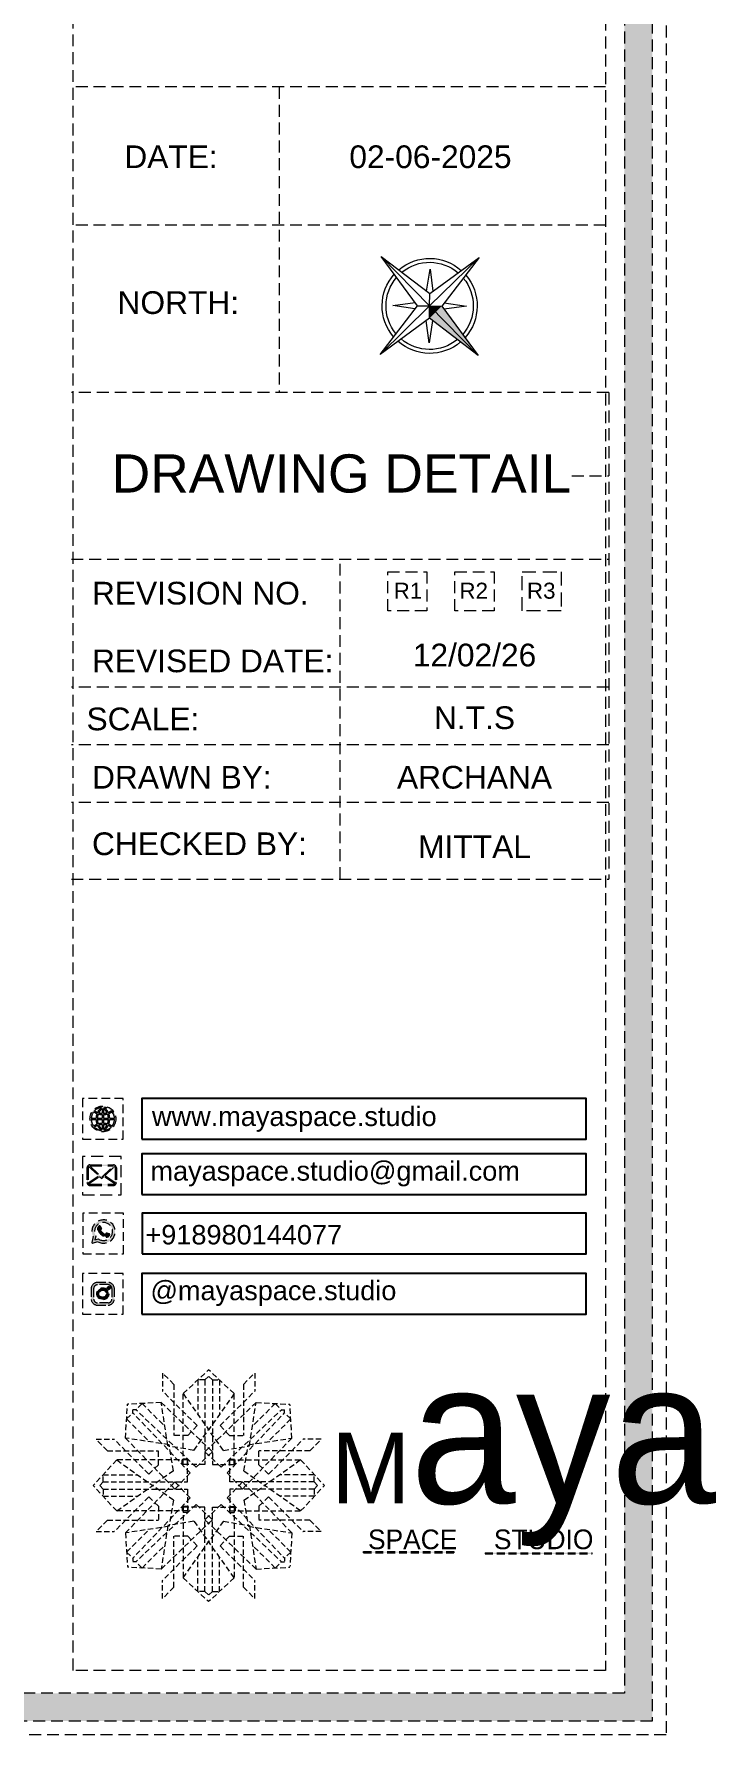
# Model space of a CAD drawing. Header units: millimetres. Extents: x 56222 to 3066687, y -650199 to -121287.
# Drawn here: x 139259.5 to 139316.7, y -185731.1 to -185588.2 of the extents above; entities that cross this region are included whole.
import ezdxf
from ezdxf.enums import TextEntityAlignment as Align

# ---------------------------------------------------------------- set-up
doc = ezdxf.new("R2010")
doc.units = ezdxf.units.MM
doc.header["$MEASUREMENT"] = 0
doc.linetypes.add('DASHEDX2', pattern=[1.5, 1, -0.5])
for name, color, linetype, lineweight in [('Dimension', 10, 'DASHEDX2', 20), ('NAME PLATE', 7, 'Continuous', 25), ('title block', 7, 'Continuous', 9)]:
    doc.layers.add(name, color=color, linetype=linetype, lineweight=lineweight)
doc.styles.add('Arial', font='arial.ttf')
doc.styles.get("Standard").update_dxf_attribs({"font": 'arial.ttf', "height": 6})

# ---------------------------------------------------------------- blocks, each defined once
blk = doc.blocks.new('FSFSF')
at = {"color": 42, "lineweight": 5, "true_color": 0xe0ac11}
for p, q in [((28600.03, 143.51), (28600.03, 140.16)), ((28602.15, 141.41), (28600.03, 143.51)), ((28603.86, 139.69), (28608.58, 144.08)), ((28607.9, 142.22), (28606.58, 142.22)), ((28606.58, 142.22), (28606.58, 135.84)), ((28607.9, 142.22), (28608.58, 142.85)), ((28607.9, 142.22), (28607.9, 126.58)), ((28613.31, 139.69), (28608.58, 144.08)), ((28609.27, 142.22), (28608.59, 142.85)), ((28609.27, 142.22), (28609.27, 126.58)), ((28609.27, 142.22), (28610.59, 142.22)), ((28610.59, 142.22), (28610.59, 135.84)), ((28615.02, 141.41), (28617.14, 143.51)), ((28617.14, 143.51), (28617.14, 140.16)), ((28606.47, 133.76), (28600.03, 140.16)), ((28602.15, 141.41), (28602.15, 131.95)), ((28603.86, 126.58), (28603.86, 139.69)), ((28603.86, 139.69), (28608.58, 133.02)), ((28613.31, 139.69), (28608.59, 133.02)), ((28610.7, 133.76), (28617.14, 140.16)), ((28613.31, 126.58), (28613.31, 139.69)), ((28615.02, 141.41), (28615.02, 131.95)), ((28593.19, 131.45), (28593.54, 137.71)), ((28593.39, 135), (28594.56, 136.12)), ((28599.8, 138.06), (28593.54, 137.71)), ((28595.12, 136.69), (28594.53, 136.69)), ((28594.56, 136.12), (28594.56, 136.71)), ((28605.17, 124.98), (28594.56, 136.12)), ((28596.24, 137.86), (28595.12, 136.69)), ((28606.27, 126.08), (28595.12, 136.69)), ((28596.24, 137.86), (28600.47, 133.65)), ((28601.03, 130), (28599.8, 138.06)), ((28599.8, 138.05), (28608.58, 129.56)), ((28617.37, 138.05), (28608.59, 129.56)), ((28610.9, 126.08), (28622.05, 136.69)), ((28612.02, 124.98), (28622.62, 136.12)), ((28616.14, 130), (28617.37, 138.06)), ((28620.93, 137.86), (28616.7, 133.65)), ((28617.37, 138.06), (28623.63, 137.71)), ((28620.93, 137.86), (28622.05, 136.69)), ((28622.05, 136.69), (28622.64, 136.69)), ((28622.62, 136.12), (28622.62, 136.71)), ((28623.8, 135), (28622.62, 136.12)), ((28624, 131.45), (28623.65, 137.71)), ((28593.39, 135), (28597.6, 130.78)), ((28606.47, 133.76), (28604.75, 131.95)), ((28605.86, 129.18), (28608.58, 133.02)), ((28611.31, 129.18), (28608.59, 133.02)), ((28610.7, 133.76), (28612.42, 131.95)), ((28623.8, 135), (28619.59, 130.78)), ((28587.73, 131.22), (28591.08, 131.22)), ((28589.84, 129.1), (28587.73, 131.22)), ((28597.49, 124.78), (28591.08, 131.22)), ((28593.19, 131.45), (28601.69, 122.67)), ((28601.25, 130.22), (28593.19, 131.45)), ((28605.86, 129.18), (28601.03, 130)), ((28602.07, 125.39), (28601.25, 130.22)), ((28604.75, 131.95), (28602.15, 131.95)), ((28607.9, 128.92), (28608.58, 129.56)), ((28609.27, 128.92), (28608.59, 129.56)), ((28611.31, 129.18), (28616.14, 130)), ((28612.42, 131.95), (28615.02, 131.95)), ((28615.12, 125.39), (28615.94, 130.22)), ((28623.99, 131.45), (28615.5, 122.67)), ((28615.94, 130.22), (28624, 131.45)), ((28619.7, 124.78), (28626.1, 131.22)), ((28629.45, 131.22), (28626.1, 131.22)), ((28627.34, 129.1), (28629.45, 131.22)), ((28591.56, 127.39), (28587.17, 122.66)), ((28589.84, 129.1), (28599.29, 129.1)), ((28604.66, 127.39), (28591.56, 127.39)), ((28591.56, 127.39), (28598.23, 122.67)), ((28597.49, 124.78), (28599.29, 126.5)), ((28599.29, 126.5), (28599.29, 129.1)), ((28603.68, 126.54), (28603.68, 127.39)), ((28604.66, 126.54), (28603.68, 126.54)), ((28604.71, 127.57), (28603.86, 127.57)), ((28607.9, 126.58), (28603.86, 126.58)), ((28604.66, 123.35), (28604.66, 127.39)), ((28604.7, 126.58), (28604.71, 127.57)), ((28606.27, 126.08), (28608.58, 128.27)), ((28607.9, 128.92), (28608.58, 128.27)), ((28609.27, 128.92), (28608.59, 128.27)), ((28610.9, 126.08), (28608.59, 128.27)), ((28609.27, 126.58), (28613.31, 126.58)), ((28612.46, 126.58), (28612.46, 127.57)), ((28612.46, 127.57), (28613.31, 127.57)), ((28612.52, 123.35), (28612.52, 127.39)), ((28612.52, 127.39), (28625.63, 127.39)), ((28612.52, 126.54), (28613.51, 126.54)), ((28613.51, 126.54), (28613.51, 127.39)), ((28627.34, 129.1), (28617.89, 129.1)), ((28617.89, 126.5), (28617.89, 129.1)), ((28619.7, 124.78), (28617.89, 126.5)), ((28625.63, 127.39), (28618.96, 122.67)), ((28625.63, 127.39), (28630.02, 122.66)), ((28589.03, 123.35), (28588.4, 122.67)), ((28589.03, 123.35), (28589.03, 124.67)), ((28589.03, 124.67), (28595.4, 124.67)), ((28589.03, 123.35), (28604.66, 123.35)), ((28602.07, 125.39), (28598.23, 122.67)), ((28602.33, 123.35), (28601.69, 122.67)), ((28602.33, 123.35), (28602.97, 122.67)), ((28605.17, 124.98), (28602.97, 122.67)), ((28612.02, 124.98), (28614.21, 122.67)), ((28628.16, 123.35), (28612.52, 123.35)), ((28614.85, 123.35), (28614.21, 122.67)), ((28614.85, 123.35), (28615.5, 122.67)), ((28615.12, 125.39), (28618.96, 122.67)), ((28628.16, 124.67), (28621.78, 124.67)), ((28628.16, 123.35), (28628.16, 124.67)), ((28628.16, 123.35), (28628.78, 122.67)), ((28591.56, 117.94), (28587.17, 122.66)), ((28589.03, 121.98), (28588.4, 122.65)), ((28589.03, 121.98), (28604.66, 121.98)), ((28589.03, 121.98), (28589.03, 120.66)), ((28589.03, 120.66), (28595.4, 120.66)), ((28597.49, 120.54), (28591.08, 114.11)), ((28591.56, 117.94), (28598.23, 122.65)), ((28593.19, 113.88), (28601.69, 122.65)), ((28605.17, 120.35), (28594.56, 109.2)), ((28597.49, 120.54), (28599.29, 118.83)), ((28602.07, 119.94), (28598.23, 122.65)), ((28602.07, 119.94), (28601.25, 115.1)), ((28602.33, 121.98), (28601.69, 122.65)), ((28602.33, 121.98), (28602.97, 122.65)), ((28605.17, 120.35), (28602.97, 122.65)), ((28604.66, 121.98), (28604.66, 117.94)), ((28612.02, 120.35), (28614.21, 122.65)), ((28612.02, 120.35), (28622.62, 109.2)), ((28612.52, 121.98), (28612.52, 117.94)), ((28628.16, 121.98), (28612.52, 121.98)), ((28614.85, 121.98), (28614.21, 122.65)), ((28614.85, 121.98), (28615.5, 122.65)), ((28615.12, 119.94), (28618.96, 122.65)), ((28615.12, 119.94), (28615.94, 115.1)), ((28623.99, 113.88), (28615.5, 122.65)), ((28619.7, 120.54), (28617.89, 118.83)), ((28625.63, 117.94), (28618.96, 122.65)), ((28619.7, 120.54), (28626.1, 114.11)), ((28628.16, 120.66), (28621.78, 120.66)), ((28625.63, 117.94), (28630.02, 122.66)), ((28628.16, 121.98), (28628.78, 122.65)), ((28628.16, 121.98), (28628.16, 120.66)), ((28604.66, 117.94), (28591.56, 117.94)), ((28606.27, 119.15), (28595.12, 108.54)), ((28599.29, 118.83), (28599.29, 116.23)), ((28604.66, 118.78), (28603.68, 118.78)), ((28603.68, 118.78), (28603.68, 117.94)), ((28607.9, 118.65), (28603.86, 118.65)), ((28603.86, 118.65), (28603.86, 105.54)), ((28604.71, 117.66), (28603.86, 117.66)), ((28604.7, 118.65), (28604.71, 117.66)), ((28606.27, 119.15), (28608.58, 116.96)), ((28607.9, 103.01), (28607.9, 118.65)), ((28607.9, 116.31), (28608.58, 116.96)), ((28610.9, 119.15), (28608.59, 116.96)), ((28609.27, 116.31), (28608.59, 116.96)), ((28609.27, 118.65), (28613.31, 118.65)), ((28609.27, 103.01), (28609.27, 118.65)), ((28610.9, 119.15), (28622.05, 108.54)), ((28612.46, 118.65), (28612.46, 117.66)), ((28612.46, 117.66), (28613.31, 117.66)), ((28612.52, 118.78), (28613.51, 118.78)), ((28612.52, 117.94), (28625.63, 117.94)), ((28613.31, 118.65), (28613.31, 105.54)), ((28613.51, 118.78), (28613.51, 117.94)), ((28617.89, 118.83), (28617.89, 116.23)), ((28589.84, 116.23), (28587.73, 114.11)), ((28587.73, 114.11), (28591.08, 114.11)), ((28589.84, 116.23), (28599.29, 116.23)), ((28601.25, 115.1), (28593.19, 113.87)), ((28593.19, 113.87), (28593.54, 107.62)), ((28593.39, 110.32), (28597.6, 114.55)), ((28599.8, 107.17), (28608.58, 115.67)), ((28601.03, 115.23), (28599.8, 107.17)), ((28605.86, 116.05), (28601.03, 115.23)), ((28605.86, 116.05), (28608.58, 112.21)), ((28607.9, 116.31), (28608.58, 115.67)), ((28609.27, 116.31), (28608.59, 115.67)), ((28611.31, 116.05), (28608.59, 112.21)), ((28617.37, 107.17), (28608.59, 115.67)), ((28611.31, 116.05), (28616.14, 115.23)), ((28615.94, 115.1), (28624, 113.87)), ((28616.14, 115.23), (28617.37, 107.17)), ((28627.34, 116.23), (28617.89, 116.23)), ((28623.8, 110.32), (28619.59, 114.55)), ((28624, 113.87), (28623.65, 107.62)), ((28629.45, 114.11), (28626.1, 114.11)), ((28627.34, 116.23), (28629.45, 114.11)), ((28596.24, 107.37), (28600.47, 111.58)), ((28606.47, 111.47), (28600.03, 105.07)), ((28602.15, 103.82), (28602.15, 113.27)), ((28604.75, 113.27), (28602.15, 113.27)), ((28603.86, 105.54), (28608.58, 112.21)), ((28606.47, 111.47), (28604.75, 113.27)), ((28613.31, 105.54), (28608.59, 112.21)), ((28610.7, 111.47), (28612.42, 113.27)), ((28610.7, 111.47), (28617.14, 105.07)), ((28612.42, 113.27), (28615.02, 113.27)), ((28615.02, 103.82), (28615.02, 113.27)), ((28620.93, 107.37), (28616.7, 111.58)), ((28593.39, 110.32), (28594.56, 109.2)), ((28599.8, 107.17), (28593.54, 107.52)), ((28595.12, 108.54), (28594.53, 108.54)), ((28594.56, 109.2), (28594.56, 108.61)), ((28596.24, 107.37), (28595.12, 108.54)), ((28606.58, 103.01), (28606.58, 109.38)), ((28610.59, 103.01), (28610.59, 109.38)), ((28617.37, 107.17), (28623.63, 107.52)), ((28620.93, 107.37), (28622.05, 108.54)), ((28622.05, 108.54), (28622.64, 108.54)), ((28623.8, 110.32), (28622.62, 109.2)), ((28622.62, 109.2), (28622.62, 108.61)), ((28600.03, 101.71), (28600.03, 105.07)), ((28603.86, 105.54), (28608.58, 101.15)), ((28613.31, 105.54), (28608.58, 101.15)), ((28617.14, 101.71), (28617.14, 105.07)), ((28602.15, 103.82), (28600.03, 101.71)), ((28607.9, 103.01), (28606.58, 103.01)), ((28607.9, 103.01), (28608.58, 102.38)), ((28609.27, 103.01), (28608.59, 102.38)), ((28609.27, 103.01), (28610.59, 103.01)), ((28615.02, 103.82), (28617.14, 101.71))]:
    blk.add_line(p, q, dxfattribs=at)
blk = doc.blocks.new('hgwg')
at = {"layer": 'Dimension', "true_color": 0xd39e00}
h = blk.add_hatch(color=42, dxfattribs=at)
h.dxf.hatch_style = 1
h.paths.add_polyline_path([(27505.71, 45.05), (27494.27, 45.05), (27494.27, 44.9), (27505.71, 44.9)])
h = blk.add_hatch(color=42, dxfattribs=at)
h.dxf.hatch_style = 1
h.paths.add_polyline_path([(27523.3, 44.9), (27509.68, 44.9), (27509.68, 44.75), (27523.3, 44.75)])
at = {"layer": 'Dimension', "color": 42, "true_color": 0xd39e00}
for p, q in [((27494.27, 45.05), (27505.71, 45.05)), ((27494.27, 44.9), (27494.27, 45.05)), ((27494.27, 44.9), (27505.71, 44.9)), ((27505.71, 45.05), (27505.71, 44.9)), ((27509.68, 44.9), (27523.3, 44.9)), ((27509.68, 44.9), (27509.68, 44.75)), ((27509.68, 44.75), (27523.3, 44.75)), ((27523.3, 44.75), (27523.3, 44.9))]:
    blk.add_line(p, q, dxfattribs=at)
at = {"layer": 'Dimension', "color": 42, "true_color": 0xd39e00, "attachment_point": 1}
for s, width, insert, char_height in [('{\\fCinzel|b0|i0|c0|p2;\\H1.5x;M\\fAmsterdam One|b0|i0|c0|p2;\\H2x;aya}', 85.3277, (27490.17, 69.17), 6), ('{\\fCinzel|b0|i0|c0|p0;SPACE     STUDIO}', 66.129, (27494.83, 47.86), 2.5)]:
    blk.add_mtext_dynamic_manual_height_columns(s, width=width, gutter_width=30, heights=[0], dxfattribs=dict(at, insert=insert, char_height=char_height))
blk = doc.blocks.new('aggerg')
at = {"layer": 'Dimension', "color": 42, "true_color": 0xd39e00}
blk.add_lwpolyline([(-1.41, 1.41), (1.41, 1.41), (1.41, -1.41), (-1.41, -1.41)], close=True, dxfattribs=at)
at = {"layer": 'NAME PLATE', "lineweight": 0, "insert": (-0.03, 0.62), "char_height": 1.151, "width": 2.2458, "attachment_point": 2, "style": 'Arial'}
blk.add_mtext('R3', dxfattribs=at)
blk = doc.blocks.new('QEGW4TG')
at = {"layer": 'Dimension', "true_color": 0x000000}
h = blk.add_hatch(color=18, dxfattribs=at)
h.dxf.hatch_style = 1
h.paths.add_polyline_path([(2.69, 1.93, 0.170513), (2.95, 1.97, 0.190337), (3.11, 2.18, 0.316231), (3.07, 2.28), (2.79, 2.37, 0.273721), (2.69, 2.34, 0.040749), (2.63, 2.27, -0.441282), (2.53, 2.25, -0.11828), (2.06, 2.64, -0.441282), (2.07, 2.74, 0.040749), (2.13, 2.81, 0.290083), (2.14, 2.92), (2.01, 3.18, 0.316231), (1.91, 3.2, 0.190337), (1.73, 3, 0.170513), (1.72, 2.74, 0.252784)], flags=0)
h.paths.add_polyline_path([(1.19, 1.98), (1.03, 1.3, 0.550912), (1.11, 1.23), (1.75, 1.39, 6.344125)])
h.paths.add_polyline_path([(1.81, 1.7), (1.4, 1.6), (1.5, 2.03, -9.071339)], flags=16)
h.paths.add_polyline_path([(3.11, 2.16, -0.17811), (2.95, 1.97, -0.170513), (2.69, 1.93, -0.252784), (1.72, 2.74, -0.170513), (1.73, 3, -0.17811), (1.89, 3.19, -0.370089), (2.01, 3.18), (2.14, 2.92, -0.307185), (2.13, 2.8, -0.041087), (2.06, 2.73, 0.321676), (2.05, 2.65, 0.126524), (2.55, 2.24, 0.312216), (2.62, 2.26, -0.041087), (2.68, 2.34, -0.290673), (2.79, 2.37), (3.07, 2.28, -0.370089)], flags=0)
h = blk.add_hatch(color=18, dxfattribs=at)
h.dxf.hatch_style = 1
h.paths.add_polyline_path([(2.79, 2.37, 0.273721), (2.69, 2.34, 0.040749), (2.63, 2.27, -0.441282), (2.53, 2.25, -0.11828), (2.06, 2.64, -0.441282), (2.07, 2.74, 0.040749), (2.13, 2.81, 0.290083), (2.14, 2.92), (2.01, 3.18, 0.316231), (1.91, 3.2, 0.190337), (1.73, 3, 0.170513), (1.72, 2.74, 0.252784), (2.69, 1.93, 0.170513), (2.95, 1.97, 0.190337), (3.11, 2.18, 0.316231), (3.07, 2.28)])
for p, q in [((1.19, 1.98), (1.03, 1.3)), ((1.5, 2.03), (1.4, 1.6)), ((2.01, 3.18), (2.14, 2.92)), ((3.07, 2.28), (2.8, 2.36)), ((1.1, 1.23), (1.75, 1.39)), ((1.4, 1.6), (1.81, 1.7))]:
    blk.add_line(p, q)
blk.add_lwpolyline([(0, 0), (4.68, 0), (4.68, 4.68), (0, 4.68)], close=True)
for centre, radius, start, end in [((2.39, 2.56), 1.34, 241.4727, 205.6422), ((2.39, 2.56), 1.04, 235.9962, 210.8333), ((2.09, 2.87), 0.39, 159.7007, 198.4072), ((2.96, 3.23), 1.33, 201.4218, 258.1669), ((2.07, 2.87), 0.364, 118.9685, 159.3648), ((1.94, 3.12), 0.0896, 41.8985, 123.1344), ((2.11, 2.68), 0.066, 135.9932, 224.8892), ((1.67, 3.16), 0.586, 312.4617, 321.8728), ((3.12, 3.42), 1.31, 216.5455, 243.5279), ((2.05, 2.87), 0.104, 320.3924, 28.6971), ((2.57, 2.3), 0.066, 234.2482, 323.1441), ((3.11, 1.94), 0.586, 137.2645, 146.6756), ((2.76, 2.27), 0.104, 70.4402, 138.745), ((2.75, 2.31), 0.39, 260.7301, 299.4366), ((2.76, 2.29), 0.364, 299.7725, 340.1688), ((3.03, 2.2), 0.0896, 336.0029, 57.2388), ((1.09, 1.29), 0.0598, 164.8483, 282.1458)]:
    blk.add_arc(centre, radius, start, end)
blk = doc.blocks.new('ASGERG')
at = {"layer": 'Dimension', "true_color": 0x000000}
h = blk.add_hatch(color=18, dxfattribs=at)
h.dxf.hatch_style = 1
h.paths.add_polyline_path([(0.99, 1.7, 0.353872), (1.69, 1.03), (2.96, 1.03, 0.353872), (3.66, 1.7), (3.66, 2.99, 0.353872), (2.96, 3.67), (1.69, 3.67, 0.353872), (0.99, 2.99)])
h.paths.add_polyline_path([(1.27, 2.97, -0.353872), (1.72, 3.4), (2.94, 3.4, -0.353872), (3.38, 2.97), (3.38, 1.72, -0.353872), (2.94, 1.3), (1.72, 1.3, -0.353872), (1.27, 1.72)], flags=16)
h.paths.add_polyline_path([(3.02, 2.35, -1), (1.64, 2.35, -1)], flags=0)
h.paths.add_polyline_path([(2.74, 2.35, -1), (1.92, 2.35, -1)], flags=0)
h.paths.add_polyline_path([(2.86, 3.02, -1), (3.19, 3.02, -1)], flags=0)
h.paths.add_polyline_path([(1.64, 2.35, 1), (3.02, 2.35, 1)], flags=0)
h = blk.add_hatch(color=18, dxfattribs=at)
h.dxf.hatch_style = 1
h.paths.add_polyline_path([(1.64, 2.35, 1), (3.02, 2.35, 1)])
h.paths.add_polyline_path([(2.74, 2.35, -1), (1.92, 2.35, -1)], flags=16)
h = blk.add_hatch(color=18, dxfattribs=at)
h.dxf.hatch_style = 1
h.paths.add_polyline_path([(3.19, 3.02, 1), (2.86, 3.02, 1)])
for p, q in [((0.99, 2.99), (0.99, 1.7)), ((1.27, 2.97), (1.27, 1.72)), ((1.69, 3.67), (2.96, 3.67)), ((2.94, 3.4), (1.72, 3.4)), ((3.38, 2.97), (3.38, 1.72)), ((3.66, 2.99), (3.66, 1.7)), ((1.69, 1.03), (2.96, 1.03)), ((2.94, 1.3), (1.72, 1.3))]:
    blk.add_line(p, q)
blk.add_lwpolyline([(0, 0), (4.68, 0), (4.68, 4.68), (0, 4.68)], close=True)
for centre, radius in [((2.33, 2.35), 0.694), ((2.33, 2.35), 0.414), ((3.02, 3.02), 0.168)]:
    blk.add_circle(centre, radius)
for centre, radius, start, end in [((1.76, 2.89), 0.778, 94.8631, 172.8127), ((1.76, 2.91), 0.491, 94.8631, 172.8127), ((2.9, 2.91), 0.491, 7.1873, 85.1369), ((2.89, 2.89), 0.778, 7.1873, 85.1369), ((1.76, 1.8), 0.778, 187.1873, 265.1369), ((1.76, 1.78), 0.491, 187.1873, 265.1369), ((2.9, 1.78), 0.491, 274.8631, 352.8127), ((2.89, 1.8), 0.778, 274.8631, 352.8127)]:
    blk.add_arc(centre, radius, start, end)
blk = doc.blocks.new('DTGWEGEARG')
at = {"layer": 'Dimension', "true_color": 0x000000}
h = blk.add_hatch(color=18, dxfattribs=at)
h.dxf.hatch_style = 1
h.paths.add_polyline_path([(3.83, 2.34, 1), (0.85, 2.34, 1)])
h.paths.add_polyline_path([(2.51, 1.01, 0.105795), (2.96, 1.58, -0.055205), (3.3, 1.41, -0.169822)], flags=16)
h.paths.add_polyline_path([(2.41, 1.12), (2.41, 1.69, -0.058279), (2.81, 1.63, -0.103353)], flags=16)
h.paths.add_polyline_path([(2.26, 1.13, -0.101741), (1.87, 1.63, -0.057171), (2.26, 1.69)], flags=16)
h.paths.add_polyline_path([(2.17, 1.01, -0.169822), (1.38, 1.41, -0.055205), (1.72, 1.58, 0.105795)], flags=16)
h.paths.add_polyline_path([(3.02, 1.72, 0.081336), (3.13, 2.27), (3.68, 2.27, -0.152069), (3.4, 1.52, 0.05687)], flags=16)
h.paths.add_polyline_path([(2.87, 1.77, 0.061945), (2.41, 1.84), (2.41, 2.27), (2.98, 2.27, -0.081344)], flags=16)
h.paths.add_polyline_path([(2.26, 1.84, 0.060923), (1.8, 1.77, -0.081344), (1.7, 2.27), (2.26, 2.27)], flags=16)
h.paths.add_polyline_path([(1.66, 1.72, 0.05687), (1.28, 1.52, -0.152069), (1, 2.27), (1.55, 2.27, 0.081336)], flags=16)
h.paths.add_polyline_path([(2.41, 2.42), (2.41, 2.83, 0.061945), (2.87, 2.91, -0.080009), (2.98, 2.42)], flags=16)
h.paths.add_polyline_path([(3.13, 2.42, 0.080116), (3.02, 2.96, 0.05687), (3.4, 3.16, 0.028258), (3.3, 3.27, -0.055205), (2.96, 3.1, 0.105795), (2.51, 3.67, -0.36029), (3.68, 2.42)], flags=16)
h.paths.add_polyline_path([(2.26, 2.42), (1.7, 2.42, -0.080009), (1.8, 2.91, 0.060923), (2.26, 2.84)], flags=16)
h.paths.add_polyline_path([(1.55, 2.42), (1, 2.42, -0.150466), (1.28, 3.16, 0.05687), (1.66, 2.96, 0.080116)], flags=16)
h.paths.add_polyline_path([(2.41, 2.98), (2.41, 3.56, -0.103353), (2.81, 3.05, -0.058279)], flags=16)
h.paths.add_polyline_path([(2.26, 2.99, -0.057171), (1.87, 3.05, -0.101741), (2.26, 3.55)], flags=16)
h.paths.add_polyline_path([(1.72, 3.1, -0.055205), (1.38, 3.27, -0.169822), (2.17, 3.67, 0.105795)], flags=16)
blk.add_lwpolyline([(0, 0), (4.68, 0), (4.68, 4.68), (0, 4.68)], close=True)
at = {"layer": 'Dimension', "color": 18, "true_color": 0x000000}
for p, q in [((1, 2.42), (1.55, 2.42)), ((1, 2.27), (1.55, 2.27)), ((1.7, 2.42), (2.26, 2.42)), ((1.7, 2.27), (2.26, 2.27)), ((2.26, 3.55), (2.26, 2.99)), ((2.26, 2.84), (2.26, 2.42)), ((2.26, 2.27), (2.26, 1.84)), ((2.41, 3.56), (2.41, 2.98)), ((2.41, 2.83), (2.41, 2.42)), ((2.41, 2.42), (2.98, 2.42)), ((2.41, 2.27), (2.98, 2.27)), ((2.41, 2.27), (2.41, 1.84)), ((3.13, 2.42), (3.68, 2.42)), ((3.13, 2.27), (3.68, 2.27)), ((2.26, 1.69), (2.26, 1.13)), ((2.41, 1.69), (2.41, 1.12))]:
    blk.add_line(p, q, dxfattribs=at)
blk.add_circle((2.34, 2.34), 1.49, dxfattribs=at)
for centre, radius, start, end in [((2.34, 2.34), 1.34, 142.3819, 176.6093), ((2.34, 2.34), 1.34, 183.0315, 217.6181), ((2.34, 4.74), 1.9, 236.1399, 249.1595), ((2.34, 2.34), 1.34, 97.3549, 135.9073), ((2.34, 4.74), 1.75, 236.7417, 249.3811), ((3.28, 2.34), 1.73, 159.0567, 177.3789), ((3.28, 2.34), 1.73, 182.3435, 200.9433), ((3.28, 2.34), 1.58, 158.8325, 177.1302), ((3.28, 2.34), 1.58, 182.5658, 201.1675), ((3.28, 2.34), 1.73, 129.9301, 154.0867), ((2.34, 4.74), 1.9, 253.6799, 267.6253), ((3.28, 2.34), 1.58, 130.1073, 153.3446), ((2.34, 4.74), 1.75, 254.3336, 267.422), ((1.4, 2.34), 1.58, 26.6554, 50.2584), ((2.34, 4.74), 1.75, 272.3248, 285.6664), ((2.34, 4.74), 1.9, 272.1415, 286.3201), ((2.34, 2.34), 1.34, 3.3907, 82.6451), ((1.4, 2.34), 1.73, 25.9133, 50.0699), ((1.4, 2.34), 1.58, 2.8698, 21.1675), ((1.4, 2.34), 1.58, 338.8325, 357.4342), ((2.34, 4.74), 1.75, 290.6189, 303.2583), ((2.34, 4.74), 1.9, 290.8405, 303.8601), ((1.4, 2.34), 1.73, 2.6211, 20.9433), ((1.4, 2.34), 1.73, 339.0567, 357.6565), ((2.34, 2.34), 1.34, 322.3819, 356.9685), ((2.34, -0.06), 1.9, 110.8405, 123.8601), ((2.34, -0.06), 1.75, 110.6189, 123.2583), ((2.34, 2.34), 1.34, 224.0927, 262.6451), ((3.28, 2.34), 1.73, 205.9133, 230.0699), ((2.34, -0.06), 1.9, 92.3747, 106.3201), ((2.34, -0.06), 1.75, 92.578, 105.6664), ((3.28, 2.34), 1.58, 206.6554, 229.8927), ((2.34, -0.06), 1.9, 73.6799, 87.8585), ((2.34, -0.06), 1.75, 74.3336, 87.6752), ((1.4, 2.34), 1.58, 309.7416, 333.3446), ((1.4, 2.34), 1.73, 309.9301, 334.0867), ((2.34, 2.34), 1.34, 277.3549, 315.9073), ((2.34, -0.06), 1.75, 56.7417, 69.3811), ((2.34, -0.06), 1.9, 56.1399, 69.1595)]:
    blk.add_arc(centre, radius, start, end, dxfattribs=at)
blk = doc.blocks.new('4t')
at = {"transparency": 33554607}
h = blk.add_hatch(color=1, dxfattribs=at)
h.dxf.hatch_style = 1
h.paths.add_polyline_path([(45531.33, -35822.29), (45529.23, -35821.83), (45528.09, -35837.01)])
h = blk.add_hatch(color=1, dxfattribs=at)
h.dxf.hatch_style = 1
h.paths.add_polyline_path([(45533.44, -35822.75), (45531.33, -35822.29), (45528.09, -35837.01)])
h = blk.add_hatch(color=1, dxfattribs=at)
h.dxf.hatch_style = 1
h.paths.add_polyline_path([(45531.8, -35820.19), (45529.23, -35821.83), (45531.33, -35822.29)])
h = blk.add_hatch(color=1, dxfattribs=at)
h.dxf.hatch_style = 1
h.paths.add_polyline_path([(45531.8, -35820.19), (45531.33, -35822.29), (45533.44, -35822.75)])
at = {"layer": 'title block', "color": 7, "lineweight": 9}
for p, q in [((45535.51, -35803.37), (45530.16, -35817.62)), ((45535.51, -35803.37), (45531.8, -35820.19)), ((45534.36, -35818.55), (45535.51, -35803.37)), ((45530.5, -35816.7), (45526.88, -35812.49)), ((45526.88, -35812.49), (45529.18, -35817.55)), ((45530.16, -35817.62), (45514.98, -35816.48)), ((45514.98, -35816.48), (45529.23, -35821.83)), ((45514.98, -35816.48), (45531.8, -35820.19)), ((45531.8, -35820.19), (45530.16, -35817.62)), ((45539.5, -35815.27), (45534.44, -35817.57)), ((45535.28, -35818.89), (45539.5, -35815.27)), ((45528.31, -35821.48), (45524.1, -35825.11)), ((45531.8, -35820.19), (45528.09, -35837.01)), ((45529.23, -35821.83), (45528.09, -35837.01)), ((45531.8, -35820.19), (45529.23, -35821.83)), ((45534.36, -35818.55), (45531.8, -35820.19)), ((45533.44, -35822.75), (45531.8, -35820.19)), ((45531.8, -35820.19), (45548.62, -35823.9)), ((45548.62, -35823.9), (45534.36, -35818.55)), ((45524.1, -35825.11), (45529.16, -35822.81)), ((45528.09, -35837.01), (45533.44, -35822.75)), ((45533.09, -35823.67), (45536.71, -35827.89)), ((45533.44, -35822.75), (45548.62, -35823.9)), ((45536.71, -35827.89), (45534.42, -35822.83))]:
    blk.add_line(p, q, dxfattribs=at)
for radius, start, end in [(11.79, 81.36, 163.7665), (10.83, 82.4286, 162.6979), (11.79, 351.36, 73.7665), (10.83, 352.4286, 72.6979), (11.79, 171.36, 253.7665), (10.83, 172.4286, 252.6979), (11.79, 261.36, 343.7665), (10.83, 262.4286, 342.6979)]:
    blk.add_arc((45531.8, -35820.19), radius, start, end, dxfattribs=at)

msp = doc.modelspace()

# ---------------------------------------------------------------- hatches: boundary and pattern name
at = {"layer": 'Dimension', "true_color": 0xd39e00}
h = msp.add_hatch(color=42, dxfattribs=at)
h.paths.add_polyline_path([(138978.46, -185495.65), (138978.46, -185729.98), (139311.38, -185729.98), (139311.38, -185495.65)])
h.paths.add_polyline_path([(138980.8, -185497.99), (139309.04, -185497.99), (139309.04, -185727.64), (138980.8, -185727.64)], flags=16)
at = {"layer": 'Dimension', "true_color": 0x000000}
h = msp.add_hatch(color=18, dxfattribs=at)
h.dxf.hatch_style = 1
h.paths.add_polyline_path([(139266.12, -185684.96, 0.414214), (139266.37, -185684.72), (139266.37, -185683.48, 0.414214), (139266.12, -185683.23), (139264.15, -185683.23, 0.414214), (139263.9, -185683.48), (139263.9, -185684.72, 0.414214), (139264.15, -185684.96)])
h.paths.add_polyline_path([(139265.32, -185684.22), (139266.23, -185684.83, -0.198912), (139266.12, -185684.87), (139264.15, -185684.87, -0.198912), (139264.04, -185684.83), (139264.96, -185684.22), (139265.14, -185684.39)], flags=16)
h.paths.add_polyline_path([(139265.14, -185684.26), (139264.14, -185683.32, -0.028783), (139264.15, -185683.32), (139266.12, -185683.32, -0.028783), (139266.14, -185683.32)], flags=16)
h.paths.add_polyline_path([(139265.39, -185684.15), (139266.23, -185683.36, -0.202482), (139266.28, -185683.48), (139266.28, -185684.72, -0.043076), (139266.28, -185684.74)], flags=16)
h.paths.add_polyline_path([(139264.89, -185684.15), (139264, -185684.74, -0.043076), (139264, -185684.72), (139264, -185683.48, -0.202482), (139264.04, -185683.36)], flags=16)

# ---------------------------------------------------------------- linework, layer by layer
at = {"color": 18, "true_color": 0x000000, "elevation": 0.12}
for points in [[(139268.52, -185681.08), (139305.82, -185681.08), (139305.82, -185677.67), (139268.52, -185677.67)], [(139268.52, -185685.73), (139305.82, -185685.73), (139305.82, -185682.32), (139268.52, -185682.32)], [(139268.54, -185690.7), (139305.82, -185690.7), (139305.82, -185687.29), (139268.54, -185687.29)], [(139268.52, -185695.78), (139305.82, -185695.78), (139305.82, -185692.37), (139268.52, -185692.37)]]:
    msp.add_lwpolyline(points, close=True, dxfattribs=at)
at = {"layer": 'Dimension', "color": 42, "true_color": 0xd39e00}
for p, q in [((139307.46, -185592.64, 0.12), (139262.73, -185592.64, 0.12)), ((139280.03, -185592.64, 0.12), (139280.03, -185618.33, 0.12)), ((139307.46, -185604.27, 0.12), (139262.73, -185604.27, 0.12)), ((139307.73, -185618.33, 0.12), (139262.59, -185618.33, 0.12)), ((139307.73, -185618.33, 0.12), (139307.73, -185659.21, 0.12)), ((139304.62, -185625.33, 0.12), (139307.73, -185625.33, 0.12)), ((139262.59, -185632.34, 0.12), (139307.73, -185632.34, 0.12)), ((139285.16, -185659.21, 0.12), (139285.16, -185632.34, 0.12)), ((139307.73, -185643.09, 0.12), (139262.59, -185643.09, 0.12)), ((139307.73, -185647.93, 0.12), (139262.59, -185647.93, 0.12)), ((139307.73, -185652.77, 0.12), (139262.59, -185652.77, 0.12)), ((139262.59, -185659.21, 0.12), (139307.73, -185659.21, 0.12))]:
    msp.add_line(p, q, dxfattribs=at)
at = {"layer": 'Dimension', "color": 18, "true_color": 0x000000}
for p, q in [((139263.9, -185683.48, 0.12), (139263.9, -185684.72, 0.12)), ((139264, -185683.48, 0.12), (139264, -185684.72, 0.12)), ((139264.04, -185683.36, 0.12), (139264.89, -185684.15, 0.12)), ((139264.14, -185683.32, 0.12), (139265.14, -185684.26, 0.12)), ((139264.15, -185683.23, 0.12), (139266.12, -185683.23, 0.12)), ((139264.15, -185683.32, 0.12), (139266.12, -185683.32, 0.12)), ((139265.14, -185684.26, 0.12), (139266.14, -185683.32, 0.12)), ((139265.39, -185684.15, 0.12), (139266.23, -185683.36, 0.12)), ((139266.28, -185683.48, 0.12), (139266.28, -185684.72, 0.12)), ((139266.37, -185683.48, 0.12), (139266.37, -185684.72, 0.12)), ((139264, -185684.74, 0.12), (139264.89, -185684.15, 0.12)), ((139264.04, -185684.83, 0.12), (139264.96, -185684.22, 0.12)), ((139264.15, -185684.87, 0.12), (139266.12, -185684.87, 0.12)), ((139264.96, -185684.22, 0.12), (139265.14, -185684.39, 0.12)), ((139265.14, -185684.39, 0.12), (139265.32, -185684.22, 0.12)), ((139266.23, -185684.83, 0.12), (139265.32, -185684.22, 0.12)), ((139266.28, -185684.74, 0.12), (139265.39, -185684.15, 0.12)), ((139264.15, -185684.96, 0.12), (139266.12, -185684.96, 0.12))]:
    msp.add_line(p, q, dxfattribs=at)
at = {"layer": 'Dimension', "color": 42, "true_color": 0xd39e00, "elevation": 0.12}
for points in [[(138977.3, -185494.48), (139312.55, -185494.48), (139312.55, -185731.15), (138977.3, -185731.15)], [(138978.46, -185495.65), (139311.38, -185495.65), (139311.38, -185729.98), (138978.46, -185729.98)], [(138980.8, -185497.99), (139309.04, -185497.99), (139309.04, -185727.64), (138980.8, -185727.64)], [(139262.73, -185725.72), (139262.73, -185499.91), (139307.46, -185499.91), (139307.46, -185725.72)], [(139289.16, -185633.38), (139292.45, -185633.38), (139292.45, -185636.68), (139289.16, -185636.68)], [(139294.8, -185633.38), (139298.09, -185633.38), (139298.09, -185636.68), (139294.8, -185636.68)]]:
    msp.add_lwpolyline(points, close=True, dxfattribs=at)
at = {"layer": 'Dimension', "elevation": 0.12}
msp.add_lwpolyline([(139263.52, -185685.76), (139266.76, -185685.76), (139266.76, -185682.52), (139263.52, -185682.52)], close=True, dxfattribs=at)
at = {"layer": 'Dimension', "color": 18, "true_color": 0x000000}
for centre, radius, start, end in [((139264.15, -185683.48, 0.12), 0.248, 90, 180), ((139264.15, -185683.48, 0.12), 0.155, 134.2135, 180), ((139264.15, -185683.48, 0.12), 0.155, 90, 96.5948), ((139266.12, -185683.48, 0.12), 0.248, 0, 90), ((139266.12, -185683.48, 0.12), 0.155, 83.4052, 90), ((139266.12, -185683.48, 0.12), 0.155, 0, 45.7865), ((139264.15, -185684.72, 0.12), 0.248, 180, 270), ((139264.15, -185684.72, 0.12), 0.155, 180, 189.8662), ((139264.15, -185684.72, 0.12), 0.155, 225, 270), ((139266.12, -185684.72, 0.12), 0.248, 270, 0), ((139266.12, -185684.72, 0.12), 0.155, 270, 315), ((139266.12, -185684.72, 0.12), 0.155, 350.1338, 0)]:
    msp.add_arc(centre, radius, start, end, dxfattribs=at)

# ---------------------------------------------------------------- block references
at = {"xscale": -0.3384522793480011, "yscale": 0.3384522793480011, "zscale": 0.3384522793480011, "rotation": 31.93972284097249}
msp.add_blockref('4t', (145956.36, -167170.56, 0.12), dxfattribs=at)
at = {"layer": 'Dimension', "xscale": 0.728822697761833, "yscale": 0.728822697761833, "zscale": 0.728822697761833}
msp.add_blockref('DTGWEGEARG', (139263.53, -185681.08, 0.12), dxfattribs=at)
at = {"layer": 'Dimension', "color": 42, "true_color": 0xd39e00}
for name, p, xscale, yscale, zscale in [('QEGW4TG', (139263.55, -185690.7, 0.12), 0.728822697761833, 0.728822697761833, 0.728822697761833), ('ASGERG', (139263.53, -185695.78, 0.12), 0.728822697761833, 0.728822697761833, 0.728822697761833), ('FSFSF', (126302.36, -185765.8, 0.12), 0.4534219216388455, 0.4534219216388455, 0.4534219216388455), ('hgwg', (121094.25, -185745.55, 0.12), 0.6616973117267821, 0.6616973117267821, 0.6616973117267821)]:
    msp.add_blockref(name, p, dxfattribs=dict(at, xscale=xscale, yscale=yscale, zscale=zscale))
at = {"layer": 'NAME PLATE', "xscale": 1.168229754385931, "yscale": 1.168229754385931, "zscale": 1.168229754385931}
msp.add_blockref('aggerg', (139302.09, -185635.03, 0.12), dxfattribs=at)

# ---------------------------------------------------------------- texts
at = {"color": 18, "true_color": 0x000000, "char_height": 1.6296, "attachment_point": 1}
for s, width, gutter_width, insert in [('www.mayaspace.studio', 10.9436, 9.15, (139269.36, -185678.34, 0.12)), ('mayaspace.studio@gmail.com', 6.8274, 5.71, (139269.23, -185682.93, 0.12)), ('+918980144077', 26.6237, 5.71, (139268.81, -185688.29, 0.12)), ('@mayaspace.studio', 6.8274, 5.71, (139269.23, -185692.98, 0.12))]:
    msp.add_mtext_dynamic_manual_height_columns(s, width=width, gutter_width=gutter_width, heights=[0], dxfattribs=dict(at, insert=insert))
at = {"layer": 'NAME PLATE', "style": 'Arial'}
for s, height, p in [('DATE:', 1.907, (139270.96, -185599.46, 0.12)), ('02-06-2025', 1.907, (139292.75, -185599.46, 0.12)), ('NORTH:', 1.907, (139271.57, -185611.72, 0.12)), ('DRAWING DETAIL', 3.2085, (139285.27, -185626.73, 0.12)), ('REVISION NO.', 1.9068, (139273.42, -185636.14, 0.12)), ('REVISED DATE: ', 1.9068, (139274.83, -185641.83, 0.12)), ('SCALE:', 1.907, (139268.6, -185646.71, 0.12)), ('DRAWN BY:', 1.907, (139271.87, -185651.61, 0.12)), ('ARCHANA', 1.907, (139296.45, -185651.61, 0.12)), ('CHECKED BY:', 1.9068, (139273.35, -185657.2, 0.12)), ('MITTAL', 1.907, (139296.45, -185657.45, 0.12))]:
    msp.add_text(s, height=height, dxfattribs=at).set_placement(p, align=Align.CENTER)
for s, p in [('R1', (139289.66, -185635.65, 0.12)), ('R2', (139295.18, -185635.65, 0.12))]:
    msp.add_text(s, height=1.344, dxfattribs=at).set_placement(p)
at = {"layer": 'NAME PLATE', "lineweight": 0, "char_height": 1.907, "attachment_point": 2, "style": 'Arial'}
for s, insert, width in [('12/02/26', (139296.45, -185639.43, 0.12), 16.525), ('N.T.S', (139296.45, -185644.7, 0.12), 3.7216)]:
    msp.add_mtext(s, dxfattribs=dict(at, insert=insert, width=width))

doc.saveas('drawing.dxf')
